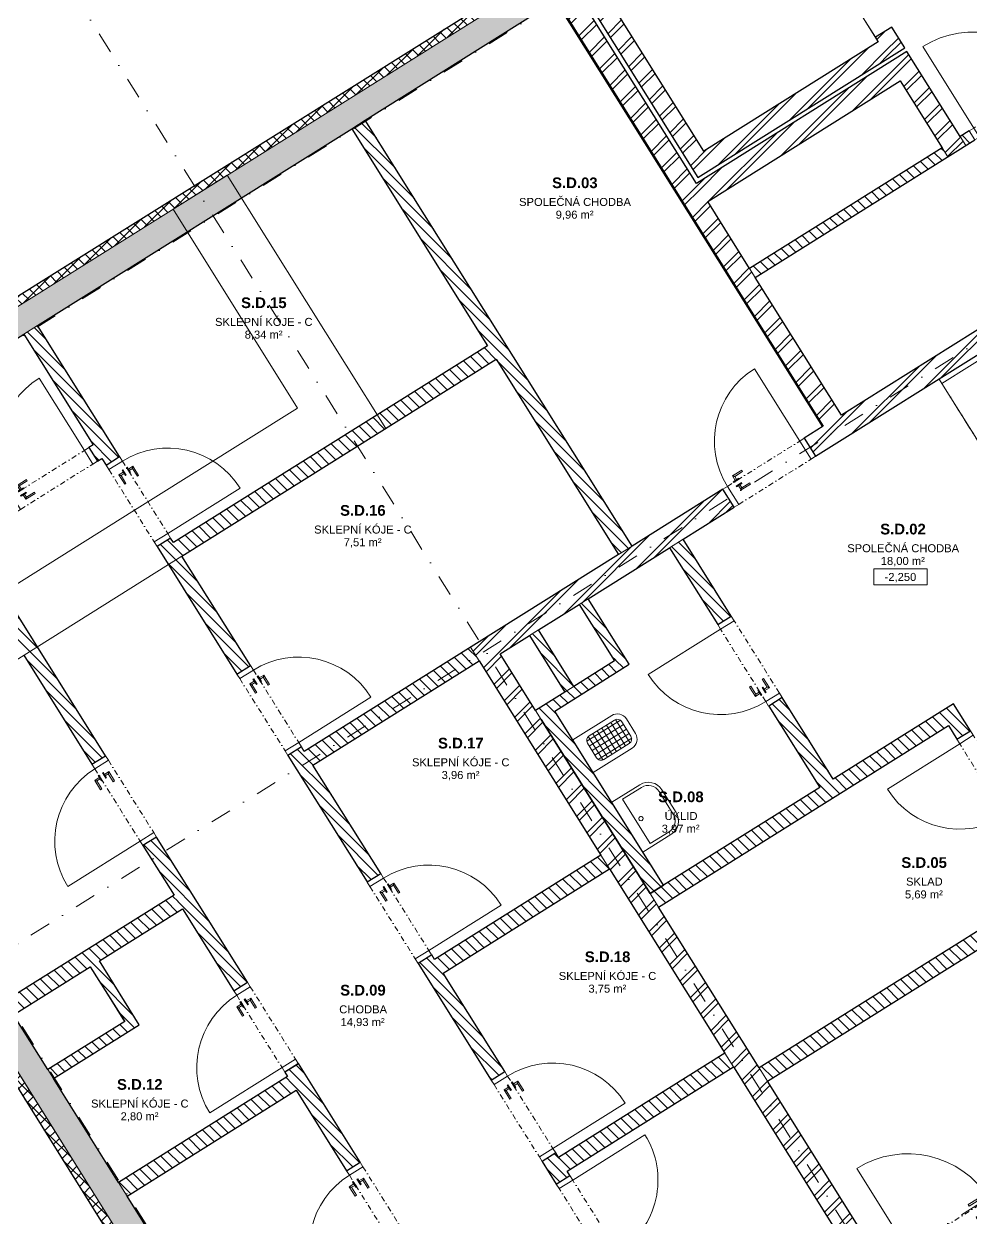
# Model space of a CAD drawing. Header units: millimetres. Extents: x -257414 to 61410, y -2356 to 77022.
# Drawn here: x -247661 to -238782, y 51384 to 62575 of the extents above; entities that cross this region are included whole.
import ezdxf

# ---------------------------------------------------------------- set-up
doc = ezdxf.new("R2010")
doc.units = ezdxf.units.MM
for name, pattern in [('HA_DashDot_10mm-S3mm', [500, 200, -150, 0, -150]), ('HA_DashDot_2_2mm-S0_6mm', [110, 50, -30, 0, -30]), ('HA_DashDot_4mm-S1mm', [200, 100, -50, 0, -50])]:
    doc.linetypes.add(name, pattern=pattern)
for name, color, linetype, lineweight in [('-UNDERLAY_A-AREA-____-IDEN', 9, 'Continuous', 9), ('-UNDERLAY_A-DOOR-____-OTLN', 9, 'Continuous', 9), ('-UNDERLAY_A-DOOR-FRAM-MCUT', 9, 'Continuous', 9), ('-UNDERLAY_A-FLOR-____-OTLN', 9, 'Continuous', 9), ('-UNDERLAY_A-FLOR-HRAL-OTLN', 9, 'Continuous', 9), ('-UNDERLAY_A-GENM-____-OTLN', 9, 'Continuous', 9), ('-UNDERLAY_A-WALL-____-MCUT', 9, 'Continuous', 9), ('-UNDERLAY_A-WALL-____-PATT', 9, 'Continuous', 25), ('-UNDERLAY_G-____-____-DIMS', 9, 'Continuous', 5), ('-UNDERLAY_I-WALL-____-MCUT', 9, 'Continuous', 25), ('-UNDERLAY_P-SANR-FIXT-OTLN', 9, 'Continuous', 9), ('-UNDERLAY_S-BEAM-____-OTLN', 9, 'Continuous', 9), ('-UNDERLAY_S-GRID-____-OTLN', 9, 'Continuous', 5), ('-UNDERLAY_S-STRS-____-OTLN', 9, 'Continuous', 9), ('A-DOOR-____-MCUT', 9, 'HA_DashDot_2_2mm-S0_6mm', 9), ('A-DOOR-____-OTLN', 9, 'Continuous', 9)]:
    doc.layers.add(name, color=color, linetype=linetype, lineweight=lineweight)
doc.styles.add('Arial_2', font='arial.ttf', dxfattribs={"height": 75})
doc.styles.add('Arial_B', font='arialbd.ttf', dxfattribs={"height": 100})
pattern_1 = [(45, (39655.53, 4369.22), (0, 106.06602), [75, -75]), (135, (39655.53, 4425.29), (-106.06602, 7e-15), [75, -75])]
pattern_2 = [(45, (39655.53, 4369.22), (-125.7236, 125.7236), []), (45, (39655.53, 4559.72), (-125.7236, 125.7236), [])]
pattern_3 = [(135, (39655.53, 4369.22), (-53.03301, -53.03301), [])]
pattern_4 = [(45, (39655.53, 4369.22), (-53.03301, 53.03301), []), (135, (39655.53, 4369.22), (-53.03301, -53.03301), [])]

# ---------------------------------------------------------------- blocks, each defined once
blk = doc.blocks.new('Top Rail Type - Top Rail_Internal_-1382702-1PP')
at = {"layer": '-UNDERLAY_A-FLOR-HRAL-OTLN'}
for p, q in [((-29610, 56887), (-28491, 57588)), ((-29584, 56845), (-28465, 57546)), ((-28491, 57588), (-28465, 57546)), ((-29610, 56887), (-29584, 56845))]:
    blk.add_line(p, q, dxfattribs=at)
blk = doc.blocks.new('HA_DR_Single_Swing_Solid - In_900x1970_SKLEP-1383690-1PP')
at = {"layer": '-UNDERLAY_A-DOOR-FRAM-MCUT'}
for p, q in [((-450, 100), (-500, 100)), ((-500, 100), (-500, -100)), ((-450, -100), (-450, 100)), ((500, 100), (450, 100)), ((450, 100), (450, -100)), ((500, -100), (500, 100)), ((-500, -100), (-450, -100)), ((450, -100), (500, -100))]:
    blk.add_line(p, q, dxfattribs=at)
at = {"layer": 'A-DOOR-____-MCUT'}
for p, q in [((-450, 100), (450, 100)), ((-450, -100), (450, -100))]:
    blk.add_line(p, q, dxfattribs=at)
at = {"layer": 'A-DOOR-____-OTLN'}
for p, q in [((-380, -52), (-320, -52)), ((-380, -52), (-380, -60)), ((-320, -60), (-380, -60)), ((-380, -100), (-320, -100)), ((-380, -100), (-380, -108)), ((-320, -108), (-380, -108)), ((-358, -3), (-358, -52)), ((-255, -3), (-358, -3)), ((-358, -108), (-358, -158)), ((-343, -52), (-343, -18)), ((-343, -18), (-255, -18)), ((-343, -143), (-343, -108)), ((-320, -60), (-320, -52)), ((-320, -108), (-320, -100)), ((-255, -3), (-255, -18)), ((-358, -158), (-255, -158)), ((-255, -143), (-343, -143)), ((-255, -143), (-255, -158))]:
    blk.add_line(p, q, dxfattribs=at)
at = {"layer": 'A-DOOR-____-OTLN', "lineweight": 5}
blk.add_line((450, -1000), (450, -100), dxfattribs=at)
blk.add_arc((450, -100), 900, 180, 270, dxfattribs=at)
at = {"layer": 'A-DOOR-____-OTLN'}
for points in [[(-343, -18), (-343, -18), (-343, -17), (-343, -17), (-343, -17), (-344, -16), (-344, -16), (-345, -15), (-345, -15), (-346, -14), (-347, -13), (-347, -13), (-348, -12), (-348, -12), (-349, -11), (-349, -11), (-350, -10), (-350, -10), (-350, -10), (-351, -9), (-351, -9), (-352, -8), (-352, -8), (-353, -7), (-353, -7), (-354, -6), (-354, -6), (-355, -5), (-355, -5), (-356, -4), (-356, -4), (-357, -3), (-357, -3), (-357, -3), (-358, -3), (-358, -3)], [(-358, -158), (-358, -158), (-357, -157), (-357, -157), (-357, -157), (-356, -156), (-356, -156), (-355, -155), (-355, -155), (-354, -154), (-353, -153), (-353, -153), (-352, -152), (-352, -152), (-351, -151), (-351, -151), (-350, -150), (-350, -150), (-350, -150), (-349, -149), (-349, -149), (-348, -148), (-348, -148), (-347, -147), (-347, -147), (-346, -146), (-346, -146), (-345, -145), (-345, -145), (-344, -144), (-344, -144), (-343, -143), (-343, -143), (-343, -143), (-343, -143), (-343, -143)]]:
    blk.add_open_spline(points, degree=3, knots=[0, 0, 0, 0, 0.083333, 0.125, 0.166667, 0.208333, 0.229167, 0.25, 0.291667, 0.333333, 0.354167, 0.375, 0.395833, 0.416667, 0.4375, 0.458333, 0.479167, 0.5, 0.520833, 0.541667, 0.5625, 0.583333, 0.604167, 0.625, 0.645833, 0.666667, 0.6875, 0.708333, 0.75, 0.770833, 0.791667, 0.833333, 0.875, 0.916667, 1, 1, 1, 1], dxfattribs=at)
blk = doc.blocks.new('HA_DR_Single_Swing_Solid - In_800x1970_SKLEP-V14-1PP')
at = {"layer": '-UNDERLAY_A-DOOR-FRAM-MCUT'}
for p, q in [((-400, 75), (-450, 75)), ((-450, 75), (-450, -75)), ((-400, -75), (-400, 75)), ((450, 75), (400, 75)), ((400, 75), (400, -75)), ((450, -75), (450, 75)), ((-450, -75), (-400, -75)), ((400, -75), (450, -75))]:
    blk.add_line(p, q, dxfattribs=at)
at = {"layer": 'A-DOOR-____-MCUT'}
for p, q in [((-400, 75), (400, 75)), ((-400, -75), (400, -75))]:
    blk.add_line(p, q, dxfattribs=at)
at = {"layer": 'A-DOOR-____-OTLN'}
for p, q in [((-308, 22), (-308, -27)), ((-205, 22), (-308, 22)), ((-293, -27), (-293, 7)), ((-293, 7), (-205, 7)), ((-205, 22), (-205, 7)), ((-330, -27), (-270, -27)), ((-330, -27), (-330, -35)), ((-270, -35), (-330, -35)), ((-330, -75), (-270, -75)), ((-330, -75), (-330, -83)), ((-270, -83), (-330, -83)), ((-308, -83), (-308, -133)), ((-293, -118), (-293, -83)), ((-270, -35), (-270, -27)), ((-270, -83), (-270, -75)), ((-308, -133), (-205, -133)), ((-205, -118), (-293, -118)), ((-205, -118), (-205, -133))]:
    blk.add_line(p, q, dxfattribs=at)
at = {"layer": 'A-DOOR-____-OTLN', "lineweight": 5}
blk.add_line((400, -875), (400, -75), dxfattribs=at)
blk.add_arc((400, -75), 800, 180, 270, dxfattribs=at)
at = {"layer": 'A-DOOR-____-OTLN'}
for points in [[(-293, 7), (-293, 7), (-293, 8), (-293, 8), (-293, 8), (-294, 9), (-294, 9), (-295, 10), (-295, 10), (-296, 11), (-297, 12), (-297, 12), (-298, 13), (-298, 13), (-299, 14), (-299, 14), (-300, 15), (-300, 15), (-300, 15), (-301, 16), (-301, 16), (-302, 17), (-302, 17), (-303, 18), (-303, 18), (-304, 19), (-304, 19), (-305, 20), (-305, 20), (-306, 21), (-306, 21), (-307, 22), (-307, 22), (-307, 22), (-308, 22), (-308, 22)], [(-308, -133), (-308, -133), (-307, -132), (-307, -132), (-307, -132), (-306, -131), (-306, -131), (-305, -130), (-305, -130), (-304, -129), (-303, -128), (-303, -128), (-302, -127), (-302, -127), (-301, -126), (-301, -126), (-300, -125), (-300, -125), (-300, -125), (-299, -124), (-299, -124), (-298, -123), (-298, -123), (-297, -122), (-297, -122), (-296, -121), (-296, -121), (-295, -120), (-295, -120), (-294, -119), (-294, -119), (-293, -118), (-293, -118), (-293, -118), (-293, -118), (-293, -118)]]:
    blk.add_open_spline(points, degree=3, knots=[0, 0, 0, 0, 0.083333, 0.125, 0.166667, 0.208333, 0.229167, 0.25, 0.291667, 0.333333, 0.354167, 0.375, 0.395833, 0.416667, 0.4375, 0.458333, 0.479167, 0.5, 0.520833, 0.541667, 0.5625, 0.583333, 0.604167, 0.625, 0.645833, 0.666667, 0.6875, 0.708333, 0.75, 0.770833, 0.791667, 0.833333, 0.875, 0.916667, 1, 1, 1, 1], dxfattribs=at)
blk = doc.blocks.new('HA_DR_Single_Swing_Solid - In_800x1970_SKLEP-V15-1PP')
at = {"layer": '-UNDERLAY_A-DOOR-FRAM-MCUT'}
for p, q in [((-450, -75), (-450, 75)), ((-450, 75), (-400, 75)), ((-400, 75), (-400, -75)), ((400, 75), (450, 75)), ((400, -75), (400, 75)), ((450, 75), (450, -75)), ((-400, -75), (-450, -75)), ((450, -75), (400, -75))]:
    blk.add_line(p, q, dxfattribs=at)
at = {"layer": 'A-DOOR-____-MCUT'}
for p, q in [((-400, 75), (400, 75)), ((-400, -75), (400, -75))]:
    blk.add_line(p, q, dxfattribs=at)
at = {"layer": 'A-DOOR-____-OTLN', "lineweight": 5}
blk.add_line((400, 875), (400, 75), dxfattribs=at)
at = {"layer": 'A-DOOR-____-OTLN'}
for p, q in [((-308, 132), (-308, 83)), ((-205, 132), (-308, 132)), ((-293, 83), (-293, 118)), ((-293, 118), (-205, 118)), ((-205, 132), (-205, 118)), ((-330, 83), (-270, 83)), ((-330, 83), (-330, 75)), ((-270, 75), (-330, 75)), ((-330, 35), (-270, 35)), ((-330, 35), (-330, 27)), ((-270, 27), (-330, 27)), ((-308, 27), (-308, -22)), ((-293, -8), (-293, 27)), ((-270, 75), (-270, 83)), ((-270, 27), (-270, 35)), ((-308, -22), (-205, -22)), ((-205, -8), (-293, -8)), ((-205, -8), (-205, -22))]:
    blk.add_line(p, q, dxfattribs=at)
at = {"layer": 'A-DOOR-____-OTLN', "lineweight": 5}
blk.add_arc((400, 75), 800, 90, 180, dxfattribs=at)
at = {"layer": 'A-DOOR-____-OTLN'}
for points in [[(-293, 118), (-293, 118), (-293, 118), (-293, 118), (-293, 118), (-294, 119), (-294, 119), (-295, 120), (-295, 120), (-296, 121), (-297, 122), (-297, 122), (-298, 123), (-298, 123), (-299, 124), (-299, 124), (-300, 125), (-300, 125), (-300, 125), (-301, 126), (-301, 126), (-302, 127), (-302, 127), (-303, 128), (-303, 128), (-304, 129), (-304, 129), (-305, 130), (-305, 130), (-306, 131), (-306, 131), (-307, 132), (-307, 132), (-307, 132), (-308, 132), (-308, 132)], [(-308, -22), (-308, -22), (-307, -22), (-307, -22), (-307, -22), (-306, -21), (-306, -21), (-305, -20), (-305, -20), (-304, -19), (-303, -18), (-303, -18), (-302, -17), (-302, -17), (-301, -16), (-301, -16), (-300, -15), (-300, -15), (-300, -15), (-299, -14), (-299, -14), (-298, -13), (-298, -13), (-297, -12), (-297, -12), (-296, -11), (-296, -11), (-295, -10), (-295, -10), (-294, -9), (-294, -9), (-293, -8), (-293, -8), (-293, -8), (-293, -8), (-293, -8)]]:
    blk.add_open_spline(points, degree=3, knots=[0, 0, 0, 0, 0.083333, 0.125, 0.166667, 0.208333, 0.229167, 0.25, 0.291667, 0.333333, 0.354167, 0.375, 0.395833, 0.416667, 0.4375, 0.458333, 0.479167, 0.5, 0.520833, 0.541667, 0.5625, 0.583333, 0.604167, 0.625, 0.645833, 0.666667, 0.6875, 0.708333, 0.75, 0.770833, 0.791667, 0.833333, 0.875, 0.916667, 1, 1, 1, 1], dxfattribs=at)
blk = doc.blocks.new('HA_DR_Single_Swing_Solid - In_800x1970_SKLEP-V16-1PP')
at = {"layer": '-UNDERLAY_A-DOOR-FRAM-MCUT'}
for p, q in [((-450, -100), (-450, 100)), ((-450, 100), (-400, 100)), ((-400, 100), (-400, -100)), ((400, 100), (450, 100)), ((400, -100), (400, 100)), ((450, 100), (450, -100)), ((-400, -100), (-450, -100)), ((450, -100), (400, -100))]:
    blk.add_line(p, q, dxfattribs=at)
at = {"layer": 'A-DOOR-____-MCUT'}
for p, q in [((-400, 100), (400, 100)), ((-400, -100), (400, -100))]:
    blk.add_line(p, q, dxfattribs=at)
at = {"layer": 'A-DOOR-____-OTLN', "lineweight": 5}
blk.add_line((400, 900), (400, 100), dxfattribs=at)
at = {"layer": 'A-DOOR-____-OTLN'}
for p, q in [((-308, 157), (-308, 108)), ((-205, 157), (-308, 157)), ((-293, 108), (-293, 143)), ((-293, 143), (-205, 143)), ((-205, 157), (-205, 143)), ((-330, 108), (-270, 108)), ((-330, 108), (-330, 100)), ((-270, 100), (-330, 100)), ((-330, 60), (-270, 60)), ((-330, 60), (-330, 52)), ((-270, 52), (-330, 52)), ((-308, 52), (-308, 3)), ((-308, 3), (-205, 3)), ((-293, 17), (-293, 52)), ((-205, 17), (-293, 17)), ((-270, 100), (-270, 108)), ((-270, 52), (-270, 60)), ((-205, 17), (-205, 3))]:
    blk.add_line(p, q, dxfattribs=at)
at = {"layer": 'A-DOOR-____-OTLN', "lineweight": 5}
blk.add_arc((400, 100), 800, 90, 180, dxfattribs=at)
at = {"layer": 'A-DOOR-____-OTLN'}
for points in [[(-293, 143), (-293, 143), (-293, 143), (-293, 143), (-293, 143), (-294, 144), (-294, 144), (-295, 145), (-295, 145), (-296, 146), (-297, 147), (-297, 147), (-298, 148), (-298, 148), (-299, 149), (-299, 149), (-300, 150), (-300, 150), (-300, 150), (-301, 151), (-301, 151), (-302, 152), (-302, 152), (-303, 153), (-303, 153), (-304, 154), (-304, 154), (-305, 155), (-305, 155), (-306, 156), (-306, 156), (-307, 157), (-307, 157), (-307, 157), (-308, 157), (-308, 157)], [(-308, 3), (-308, 3), (-307, 3), (-307, 3), (-307, 3), (-306, 4), (-306, 4), (-305, 5), (-305, 5), (-304, 6), (-303, 7), (-303, 7), (-302, 8), (-302, 8), (-301, 9), (-301, 9), (-300, 10), (-300, 10), (-300, 10), (-299, 11), (-299, 11), (-298, 12), (-298, 12), (-297, 13), (-297, 13), (-296, 14), (-296, 14), (-295, 15), (-295, 15), (-294, 16), (-294, 16), (-293, 17), (-293, 17), (-293, 17), (-293, 17), (-293, 17)]]:
    blk.add_open_spline(points, degree=3, knots=[0, 0, 0, 0, 0.083333, 0.125, 0.166667, 0.208333, 0.229167, 0.25, 0.291667, 0.333333, 0.354167, 0.375, 0.395833, 0.416667, 0.4375, 0.458333, 0.479167, 0.5, 0.520833, 0.541667, 0.5625, 0.583333, 0.604167, 0.625, 0.645833, 0.666667, 0.6875, 0.708333, 0.75, 0.770833, 0.791667, 0.833333, 0.875, 0.916667, 1, 1, 1, 1], dxfattribs=at)
blk = doc.blocks.new('HA_GM_Shaft_Rectangle _1_ - Default-1408909-1PP')
at = {"layer": '-UNDERLAY_A-GENM-____-OTLN'}
for p, q in [((0, -625), (0, 0)), ((0, 0), (875, 0)), ((875, 0), (875, -625)), ((875, -625), (0, -625))]:
    blk.add_line(p, q, dxfattribs=at)
blk = doc.blocks.new('HA_GM_Shaft_Rectangle _1_ - Default-1408910-1PP')
at = {"layer": '-UNDERLAY_A-GENM-____-OTLN'}
for p, q in [((0, -605), (0, 0)), ((0, 0), (850, 0)), ((850, 0), (850, -605)), ((850, -605), (0, -605))]:
    blk.add_line(p, q, dxfattribs=at)
blk = doc.blocks.new('HA_GM_Shaft_Rectangle _1_ - Default-1428535-1PP')
at = {"layer": '-UNDERLAY_A-GENM-____-OTLN'}
for p, q in [((0, -740), (0, 0)), ((0, 0), (2130, 0)), ((2130, 0), (2130, -740)), ((2130, -740), (0, -740))]:
    blk.add_line(p, q, dxfattribs=at)
blk = doc.blocks.new('HA_GM_Shaft_Rectangle _1_ - Default-1428495-1PP')
at = {"layer": '-UNDERLAY_A-GENM-____-OTLN'}
for p, q in [((0, -1600), (0, 0)), ((0, 0), (1930, 0)), ((1930, 0), (1930, -1600)), ((1930, -1600), (0, -1600))]:
    blk.add_line(p, q, dxfattribs=at)
blk = doc.blocks.new('HA_DR_Single_Swing_Solid - In_900x2100_sklenene-1432655-1PP')
at = {"layer": '-UNDERLAY_A-DOOR-FRAM-MCUT'}
for p, q in [((-450, 50), (-500, 50)), ((-500, 50), (-500, -50)), ((-450, -50), (-450, 50)), ((500, 50), (450, 50)), ((450, 50), (450, -50)), ((500, -50), (500, 50)), ((-500, -50), (-450, -50)), ((450, -50), (500, -50))]:
    blk.add_line(p, q, dxfattribs=at)
at = {"layer": 'A-DOOR-____-MCUT'}
for p, q in [((-450, 50), (450, 50)), ((-450, -50), (450, -50))]:
    blk.add_line(p, q, dxfattribs=at)
at = {"layer": 'A-DOOR-____-OTLN'}
for p, q in [((-358, 47), (-358, -2)), ((-255, 47), (-358, 47)), ((-343, -2), (-343, 32)), ((-343, 32), (-255, 32)), ((-255, 47), (-255, 32)), ((-380, -2), (-320, -2)), ((-380, -2), (-380, -10)), ((-320, -10), (-380, -10)), ((-380, -50), (-320, -50)), ((-380, -50), (-380, -58)), ((-320, -58), (-380, -58)), ((-358, -58), (-358, -108)), ((-358, -108), (-255, -108)), ((-343, -93), (-343, -58)), ((-255, -93), (-343, -93)), ((-320, -10), (-320, -2)), ((-320, -58), (-320, -50)), ((-255, -93), (-255, -108))]:
    blk.add_line(p, q, dxfattribs=at)
at = {"layer": 'A-DOOR-____-OTLN', "lineweight": 5}
blk.add_line((450, -950), (450, -50), dxfattribs=at)
blk.add_arc((450, -50), 900, 180, 270, dxfattribs=at)
at = {"layer": 'A-DOOR-____-OTLN'}
for points in [[(-343, 32), (-343, 32), (-343, 33), (-343, 33), (-343, 33), (-344, 34), (-344, 34), (-345, 35), (-345, 35), (-346, 36), (-347, 37), (-347, 37), (-348, 38), (-348, 38), (-349, 39), (-349, 39), (-350, 40), (-350, 40), (-350, 40), (-351, 41), (-351, 41), (-352, 42), (-352, 42), (-353, 43), (-353, 43), (-354, 44), (-354, 44), (-355, 45), (-355, 45), (-356, 46), (-356, 46), (-357, 47), (-357, 47), (-357, 47), (-358, 47), (-358, 47)], [(-358, -108), (-358, -108), (-357, -107), (-357, -107), (-357, -107), (-356, -106), (-356, -106), (-355, -105), (-355, -105), (-354, -104), (-353, -103), (-353, -103), (-352, -102), (-352, -102), (-351, -101), (-351, -101), (-350, -100), (-350, -100), (-350, -100), (-349, -99), (-349, -99), (-348, -98), (-348, -98), (-347, -97), (-347, -97), (-346, -96), (-346, -96), (-345, -95), (-345, -95), (-344, -94), (-344, -94), (-343, -93), (-343, -93), (-343, -93), (-343, -93), (-343, -93)]]:
    blk.add_open_spline(points, degree=3, knots=[0, 0, 0, 0, 0.083333, 0.125, 0.166667, 0.208333, 0.229167, 0.25, 0.291667, 0.333333, 0.354167, 0.375, 0.395833, 0.416667, 0.4375, 0.458333, 0.479167, 0.5, 0.520833, 0.541667, 0.5625, 0.583333, 0.604167, 0.625, 0.645833, 0.666667, 0.6875, 0.708333, 0.75, 0.770833, 0.791667, 0.833333, 0.875, 0.916667, 1, 1, 1, 1], dxfattribs=at)
blk = doc.blocks.new('ABMV_vylevka_WallHung - Default-1436201-1PP')
at = {"layer": '-UNDERLAY_P-SANR-FIXT-OTLN'}
for p, q in [((45, 605), (205, 605)), ((-55, 75), (-55, 505)), ((-5, 515), (255, 515)), ((-5, 505), (-5, 225)), ((-5, 465), (255, 465)), ((25, 179), (25, 551)), ((205, 555), (45, 555)), ((75, 175), (75, 555)), ((125, 555), (125, 175)), ((175, 555), (175, 175)), ((225, 551), (225, 179)), ((255, 225), (255, 505)), ((305, 505), (305, 75)), ((-5, 415), (255, 415)), ((-5, 365), (255, 365)), ((255, 315), (-5, 315)), ((255, 265), (-5, 265)), ((255, 215), (-5, 215)), ((45, 175), (205, 175))]:
    blk.add_line(p, q, dxfattribs=at)
for centre, radius, start, end in [((45, 505), 100, 90, 180), ((205, 505), 100, 360, 90), ((45, 505), 50, 90, 180), ((205, 505), 50, 360, 90), ((45, 225), 50, 180, 270), ((205, 225), 50, 270, 360)]:
    blk.add_arc(centre, radius, start, end, dxfattribs=at)
blk = doc.blocks.new('ABMV_WashBasin_Generic - 550x460-1437303-1PP')
at = {"layer": '-UNDERLAY_P-SANR-FIXT-OTLN'}
for p, q in [((250, 535), (0, 535)), ((0, 505), (250, 505)), ((-150, 385), (-150, 75)), ((-120, 175), (-120, 385)), ((370, 385), (370, 175)), ((400, 75), (400, 385)), ((370, 175), (-120, 175))]:
    blk.add_line(p, q, dxfattribs=at)
for centre, radius, start, end in [((0, 385), 150, 90, 180), ((0, 385), 120, 90, 180), ((250, 385), 150, 360, 90), ((250, 385), 120, 360, 90), ((125, 225), 20, 90, 270), ((125, 225), 20, 270, 90)]:
    blk.add_arc(centre, radius, start, end, dxfattribs=at)
blk = doc.blocks.new('Spot Elevations - Generic-448778-1PP')
at = {"layer": '-UNDERLAY_G-____-____-DIMS', "lineweight": 9}
for p, q in [((-5, 0), (-5, 3)), ((-5, 3), (5, 3)), ((5, 3), (5, 0)), ((5, 0), (-5, 0))]:
    blk.add_line(p, q, dxfattribs=at)
blk = doc.blocks.new('A$C4e1402a9')
at = {"layer": '-UNDERLAY_A-WALL-____-PATT', "lineweight": 5}
h = blk.add_hatch(dxfattribs=at)
h.set_pattern_fill('FP_1', color=256, style=0, pattern_type=2)
h.set_pattern_definition(pattern_2)
h.paths.add_polyline_path([(9571, 64264), (9724, 64360), (9602, 64554), (9449, 64459), (9476, 64417)])
h.paths.add_polyline_path([(8812, 65476), (8965, 65571), (8779, 65868), (8627, 65773)])
h = blk.add_hatch(dxfattribs=at)
h.set_pattern_fill('FP_15', color=256, style=0, pattern_type=2)
h.set_pattern_definition(pattern_4)
h.paths.add_polyline_path([(-1817, 59915), (6319, 65011), (6276, 65079), (-1859, 59983)])
h = blk.add_hatch(dxfattribs=at)
h.set_pattern_fill('FP_2', color=256, style=0, pattern_type=2)
h.set_pattern_definition(pattern_1)
h.paths.add_polyline_path([(-1472, 59836), (6629, 64911), (6497, 65123), (-1605, 60048)])
h = blk.add_hatch(dxfattribs=at)
h.set_pattern_fill('FP_1', color=256, style=0, pattern_type=2)
h.set_pattern_definition(pattern_2)
h.paths.add_polyline_path([(8960, 60813), (9130, 60919), (6629, 64911), (6460, 64805), (8271, 61913)])
h = blk.add_hatch(dxfattribs=at)
h.set_pattern_fill('FP_1', color=256, style=0, pattern_type=2)
h.set_pattern_definition(pattern_2)
h.paths.add_polyline_path([(7688, 63297), (7840, 63392), (6991, 64748), (6838, 64652), (7130, 64187)])
h = blk.add_hatch(dxfattribs=at)
h.set_pattern_fill('FP_3', color=256, style=0, pattern_type=2)
h.set_pattern_definition(pattern_3)
h.paths.add_polyline_path([(10297, 63444), (10382, 63497), (10329, 63582), (10244, 63529), (10264, 63497)])
h.paths.add_polyline_path([(11230, 64028), (11823, 64400), (11770, 64485), (11176, 64113), (11193, 64086)])
h = blk.add_hatch(dxfattribs=at)
h.set_pattern_fill('FP_1', color=256, style=0, pattern_type=2)
h.set_pattern_definition(pattern_2)
h.paths.add_polyline_path([(7783, 63144), (9571, 64264), (9476, 64417), (7688, 63297)])
h = blk.add_hatch(dxfattribs=at)
h.set_pattern_fill('FP_1', color=256, style=0, pattern_type=2)
h.set_pattern_definition(pattern_2)
h.paths.add_polyline_path([(7877, 62919), (9851, 64156), (9745, 64326), (7771, 63089)])
h = blk.add_hatch(dxfattribs=at)
h.set_pattern_fill('FP_1', color=256, style=0, pattern_type=2)
h.set_pattern_definition(pattern_2)
h.paths.add_polyline_path([(10128, 63338), (10297, 63444), (9851, 64156), (9682, 64050), (10075, 63423)])
h = blk.add_hatch(dxfattribs=at)
h.set_pattern_fill('FP_3', color=256, style=0, pattern_type=2)
h.set_pattern_definition(pattern_3)
h.paths.add_polyline_path([(7041, 59611), (7168, 59690), (4667, 63682), (4540, 63602), (7023, 59638)])
h = blk.add_hatch(dxfattribs=at)
h.set_pattern_fill('FP_3', color=256, style=0, pattern_type=2)
h.set_pattern_definition(pattern_3)
h.paths.add_polyline_path([(8323, 62207), (10128, 63338), (10075, 63423), (8270, 62292)])
h = blk.add_hatch(dxfattribs=at)
h.set_pattern_fill('FP_1', color=256, style=0, pattern_type=2)
h.set_pattern_definition(pattern_2)
h.paths.add_polyline_path([(5761, 58573), (8126, 60054), (8019, 60224), (5655, 58743), (5735, 58616)])
h.paths.add_polyline_path([(8888, 60532), (11333, 62064), (11227, 62233), (8782, 60702)])
h.paths.add_polyline_path([(12181, 62594), (12711, 62926), (12604, 63096), (12075, 62764), (12112, 62704)])
h = blk.add_hatch(dxfattribs=at)
h.set_pattern_fill('FP_3', color=256, style=0, pattern_type=2)
h.set_pattern_definition(pattern_3)
h.paths.add_polyline_path([(7663, 51788), (7791, 51867), (7063, 53029), (6936, 52949), (7020, 52815)])
h.paths.add_polyline_path([(6458, 53712), (6585, 53792), (6452, 54004), (6325, 53924)])
h.paths.add_polyline_path([(5847, 54687), (5975, 54766), (5290, 55860), (5163, 55780), (5783, 54790)])
h.paths.add_polyline_path([(4685, 56543), (4812, 56622), (4069, 57809), (3942, 57729), (4682, 56547)])
h.paths.add_polyline_path([(3464, 58492), (3591, 58571), (2843, 59766), (2716, 59687), (3458, 58501)])
h.paths.add_polyline_path([(2238, 60449), (2365, 60529), (1595, 61758), (1468, 61678), (2212, 60491)])
h = blk.add_hatch(dxfattribs=at)
h.set_pattern_fill('FP_3', color=256, style=0, pattern_type=2)
h.set_pattern_definition(pattern_3)
h.paths.add_polyline_path([(2949, 59597), (5894, 61441), (5814, 61568), (2869, 59724), (2923, 59638)])
h = blk.add_hatch(dxfattribs=at)
h.set_pattern_fill('FP_3', color=256, style=0, pattern_type=2)
h.set_pattern_definition(pattern_3)
h.paths.add_polyline_path([(969, 59743), (1393, 60009), (1313, 60136), (890, 59870)])
h.paths.add_polyline_path([(2156, 60486), (2198, 60513), (2118, 60640), (2076, 60613), (2153, 60491)])
h = blk.add_hatch(dxfattribs=at)
h.set_pattern_fill('FP_2', color=256, style=0, pattern_type=2)
h.set_pattern_definition(pattern_1)
h.paths.add_polyline_path([(13320, 35750), (13531, 35882), (-1605, 60048), (-1817, 59915), (11178, 39168)])
h = blk.add_hatch(dxfattribs=at)
h.set_pattern_fill('FP_15', color=256, style=0, pattern_type=2)
h.set_pattern_definition(pattern_4)
h.paths.add_polyline_path([(26013, 15334), (26081, 15376), (-1859, 59983), (-1927, 59941), (25330, 16424)])
h = blk.add_hatch(dxfattribs=at)
h.set_pattern_fill('FP_3', color=256, style=0, pattern_type=2)
h.set_pattern_definition(pattern_3)
h.paths.add_polyline_path([(6307, 50938), (6435, 51018), (5707, 52180), (5580, 52100), (5844, 51678)])
h.paths.add_polyline_path([(5102, 52863), (5229, 52942), (5096, 53154), (4969, 53075), (5075, 52905)])
h.paths.add_polyline_path([(4492, 53837), (4619, 53917), (4040, 54841), (3913, 54761), (4420, 53952)])
h.paths.add_polyline_path([(3435, 55524), (3562, 55604), (2710, 56964), (2583, 56884), (3351, 55658)])
h.paths.add_polyline_path([(2105, 57647), (2233, 57726), (890, 59870), (763, 59791), (2105, 57648)])
h = blk.add_hatch(dxfattribs=at)
h.set_pattern_fill('FP_3', color=256, style=0, pattern_type=2)
h.set_pattern_definition(pattern_3)
h.paths.add_polyline_path([(8927, 57429), (9054, 57508), (8576, 58272), (8449, 58192), (8611, 57932)])
h.paths.add_polyline_path([(7971, 58955), (8098, 59034), (7647, 59755), (7520, 59675), (7543, 59638)])
h = blk.add_hatch(dxfattribs=at)
h.set_pattern_fill('FP_3', color=256, style=0, pattern_type=2)
h.set_pattern_definition(pattern_3)
h.paths.add_polyline_path([(7004, 58614), (7089, 58668), (6757, 59197), (6672, 59144), (6884, 58806)])
h = blk.add_hatch(dxfattribs=at)
h.set_pattern_fill('FP_3', color=256, style=0, pattern_type=2)
h.set_pattern_definition(pattern_3)
h.paths.add_polyline_path([(6538, 58323), (6623, 58376), (6291, 58905), (6206, 58852)])
h = blk.add_hatch(dxfattribs=at)
h.set_pattern_fill('FP_3', color=256, style=0, pattern_type=2)
h.set_pattern_definition(pattern_3)
h.paths.add_polyline_path([(4175, 57639), (5735, 58616), (5655, 58743), (4096, 57766)])
h = blk.add_hatch(dxfattribs=at)
h.set_pattern_fill('FP_1', color=256, style=0, pattern_type=2)
h.set_pattern_definition(pattern_2)
h.paths.add_polyline_path([(9350, 52844), (9519, 52950), (5931, 58680), (5761, 58573), (9085, 53267)])
h = blk.add_hatch(dxfattribs=at)
h.set_pattern_fill('FP_3', color=256, style=0, pattern_type=2)
h.set_pattern_definition(pattern_3)
h.paths.add_polyline_path([(6316, 58065), (7142, 58583), (7089, 58668), (6262, 58150)])
h = blk.add_hatch(dxfattribs=at)
h.set_pattern_fill('FP_3', color=256, style=0, pattern_type=2)
h.set_pattern_definition(pattern_3)
h.paths.add_polyline_path([(12235, 54652), (12363, 54731), (10818, 57197), (10691, 57118), (11961, 55089)])
h.paths.add_polyline_path([(10213, 57881), (10340, 57960), (10181, 58214), (10054, 58135), (10133, 58008)])
h = blk.add_hatch(dxfattribs=at)
h.set_pattern_fill('FP_3', color=256, style=0, pattern_type=2)
h.set_pattern_definition(pattern_3)
h.paths.add_polyline_path([(7337, 56435), (7464, 56514), (6443, 58145), (6316, 58065), (6884, 57158)])
h = blk.add_hatch(dxfattribs=at)
h.set_pattern_fill('FP_3', color=256, style=0, pattern_type=2)
h.set_pattern_definition(pattern_3)
h.paths.add_polyline_path([(7417, 56306), (10133, 58008), (10054, 58135), (7338, 56434)])
h = blk.add_hatch(dxfattribs=at)
h.set_pattern_fill('FP_3', color=256, style=0, pattern_type=2)
h.set_pattern_definition(pattern_3)
h.paths.add_polyline_path([(5396, 55690), (6955, 56667), (6876, 56794), (5316, 55817)])
h = blk.add_hatch(dxfattribs=at)
h.set_pattern_fill('FP_3', color=256, style=0, pattern_type=2)
h.set_pattern_definition(pattern_3)
h.paths.add_polyline_path([(1370, 55298), (2955, 56291), (2875, 56418), (1290, 55425)])
h = blk.add_hatch(dxfattribs=at)
h.set_pattern_fill('FP_3', color=256, style=0, pattern_type=2)
h.set_pattern_definition(pattern_3)
h.paths.add_polyline_path([(8439, 54675), (11155, 56376), (11076, 56503), (8360, 54802)])
h = blk.add_hatch(dxfattribs=at)
h.set_pattern_fill('FP_3', color=256, style=0, pattern_type=2)
h.set_pattern_definition(pattern_3)
h.paths.add_polyline_path([(2412, 55237), (2496, 55290), (2175, 55803), (2090, 55749)])
h = blk.add_hatch(dxfattribs=at)
h.set_pattern_fill('FP_3', color=256, style=0, pattern_type=2)
h.set_pattern_definition(pattern_3)
h.paths.add_polyline_path([(1744, 54701), (2549, 55205), (2496, 55290), (1691, 54786)])
h = blk.add_hatch(dxfattribs=at)
h.set_pattern_fill('FP_3', color=256, style=0, pattern_type=2)
h.set_pattern_definition(pattern_3)
h.paths.add_polyline_path([(6559, 53834), (8118, 54811), (8038, 54938), (6479, 53961), (6485, 53952)])
h = blk.add_hatch(dxfattribs=at)
h.set_pattern_fill('FP_3', color=256, style=0, pattern_type=2)
h.set_pattern_definition(pattern_3)
h.paths.add_polyline_path([(2434, 53599), (4019, 54592), (3939, 54719), (2355, 53726)])
at = {"layer": '-UNDERLAY_A-FLOR-____-OTLN'}
for p, q in [((8812, 65476), (9449, 64459)), ((6451, 64799), (8952, 60808))]:
    blk.add_line(p, q, dxfattribs=at)
at = {"layer": '-UNDERLAY_A-WALL-____-MCUT', "lineweight": 25}
for p, q in [((21785, 74793), (-1927, 59941)), ((-1927, 59941), (26055, 15266))]:
    blk.add_line(p, q, dxfattribs=at)
at = {"layer": '-UNDERLAY_A-WALL-____-MCUT'}
for p, q in [((21760, 74683), (-1817, 59915)), ((4667, 63682), (4540, 63602)), ((10244, 63529), (10297, 63444)), ((10128, 63338), (10075, 63423)), ((8270, 62292), (8323, 62207)), ((1595, 61758), (1468, 61678)), ((-1817, 59915), (26081, 15376)), ((-1817, 59915), (13320, 35750)), ((7041, 59611), (7168, 59690)), ((7647, 59755), (7520, 59675)), ((6757, 59197), (6672, 59144)), ((6291, 58905), (6206, 58852)), ((5655, 58743), (5735, 58616)), ((6262, 58150), (6316, 58065)), ((6955, 56667), (6876, 56794)), ((7338, 56434), (7417, 56306)), ((8118, 54811), (8038, 54938)), ((1691, 54786), (1744, 54701)), ((8360, 54802), (8439, 54675)), ((2355, 53726), (2434, 53599))]:
    blk.add_line(p, q, dxfattribs=at)
at = {"layer": '-UNDERLAY_I-WALL-____-MCUT'}
for p, q in [((4667, 63682), (6460, 64805)), ((6460, 64805), (8960, 60813)), ((7771, 63089), (6688, 64818)), ((6743, 64805), (7783, 63144)), ((7840, 63392), (6991, 64748)), ((9602, 64554), (9449, 64459)), ((9724, 64360), (9602, 64554)), ((7783, 63144), (9724, 64360)), ((9476, 64417), (7840, 63392)), ((9449, 64459), (9476, 64417)), ((9745, 64326), (7771, 63089)), ((10244, 63529), (9745, 64326)), ((7877, 62919), (9682, 64050)), ((9682, 64050), (10075, 63423)), ((7168, 59690), (4667, 63682)), ((1595, 61758), (4540, 63602)), ((4540, 63602), (5814, 61568)), ((10329, 63582), (10244, 63529)), ((8323, 62207), (10382, 63497)), ((10075, 63423), (8270, 62292)), ((8270, 62292), (7877, 62919)), ((11227, 62233), (9130, 60919)), ((9130, 60919), (8323, 62207)), ((8888, 60532), (11333, 62064)), ((-1472, 59836), (1468, 61678)), ((1468, 61678), (2118, 60640)), ((2365, 60529), (1595, 61758)), ((5814, 61568), (2869, 59724)), ((2949, 59597), (5894, 61441)), ((5894, 61441), (7041, 59611)), ((8960, 60813), (8782, 60702)), ((8782, 60702), (8888, 60532)), ((2118, 60640), (2076, 60613)), ((2076, 60613), (2156, 60486)), ((2156, 60486), (2198, 60513)), ((2198, 60513), (2238, 60449)), ((2238, 60449), (2365, 60529)), ((8019, 60224), (7168, 59690)), ((8126, 60054), (8019, 60224)), ((7647, 59755), (8126, 60054)), ((2843, 59766), (2716, 59687)), ((2869, 59724), (2843, 59766)), ((2233, 57726), (969, 59743)), ((2716, 59687), (3464, 58492)), ((6757, 59197), (7520, 59675)), ((7520, 59675), (7971, 58955)), ((8098, 59034), (7647, 59755)), ((3591, 58571), (2949, 59597)), ((7041, 59611), (4096, 57766)), ((6291, 58905), (6672, 59144)), ((6672, 59144), (7004, 58614)), ((7142, 58583), (6757, 59197)), ((7971, 58955), (8098, 59034)), ((6623, 58376), (6291, 58905)), ((5931, 58680), (6206, 58852)), ((6206, 58852), (6538, 58323)), ((1466, 58668), (2105, 57647)), ((6262, 58150), (5931, 58680)), ((3464, 58492), (3591, 58571)), ((4175, 57639), (5735, 58616)), ((5735, 58616), (6876, 56794)), ((6443, 58145), (7142, 58583)), ((7004, 58614), (6623, 58376)), ((6538, 58323), (6262, 58150)), ((8576, 58272), (8449, 58192)), ((9054, 57508), (8576, 58272)), ((10181, 58214), (9054, 57508)), ((10340, 57960), (10181, 58214)), ((7464, 56514), (6443, 58145)), ((8449, 58192), (8927, 57429)), ((7338, 56434), (6316, 58065)), ((6316, 58065), (7337, 56435)), ((7417, 56306), (10133, 58008)), ((10133, 58008), (10213, 57881)), ((10213, 57881), (10340, 57960)), ((4069, 57809), (3942, 57729)), ((4096, 57766), (4069, 57809)), ((2105, 57647), (2233, 57726)), ((3942, 57729), (4685, 56543)), ((4812, 56622), (4175, 57639)), ((8927, 57429), (7338, 56434)), ((2710, 56964), (2583, 56884)), ((3562, 55604), (2710, 56964)), ((2583, 56884), (2875, 56418)), ((6876, 56794), (5316, 55817)), ((5396, 55690), (6955, 56667)), ((6955, 56667), (8038, 54938)), ((4685, 56543), (4812, 56622)), ((2875, 56418), (1290, 55425)), ((7337, 56435), (7464, 56514)), ((11076, 56503), (8360, 54802)), ((8360, 54802), (7417, 56306)), ((8439, 54675), (11155, 56376)), ((2175, 55803), (2955, 56291)), ((2955, 56291), (3435, 55524)), ((5290, 55860), (5163, 55780)), ((5316, 55817), (5290, 55860)), ((1370, 55298), (2090, 55749)), ((2090, 55749), (2412, 55237)), ((2549, 55205), (2175, 55803)), ((5163, 55780), (5847, 54687)), ((5975, 54766), (5396, 55690)), ((3435, 55524), (3562, 55604)), ((1691, 54786), (1370, 55298)), ((2412, 55237), (1691, 54786)), ((1744, 54701), (2549, 55205)), ((4040, 54841), (3913, 54761)), ((4619, 53917), (4040, 54841)), ((8038, 54938), (6479, 53961)), ((3913, 54761), (3939, 54719)), ((5847, 54687), (5975, 54766)), ((6559, 53834), (8118, 54811)), ((8118, 54811), (9350, 52844)), ((2355, 53726), (1744, 54701)), ((3939, 54719), (2355, 53726)), ((9519, 52950), (8439, 54675)), ((2434, 53599), (4019, 54592)), ((4019, 54592), (4492, 53837)), ((6452, 54004), (6325, 53924)), ((6479, 53961), (6452, 54004)), ((4492, 53837), (4619, 53917)), ((6325, 53924), (6458, 53712)), ((6585, 53792), (6559, 53834)), ((6458, 53712), (6585, 53792)), ((3411, 52040), (2434, 53599))]:
    blk.add_line(p, q, dxfattribs=at)
at = {"layer": '-UNDERLAY_S-BEAM-____-OTLN'}
for p, q in [((3374, 63167), (2865, 62848)), ((4860, 60794), (3374, 63167)), ((4033, 60984), (2865, 62848)), ((2630, 60105), (4033, 60984)), ((4352, 60475), (4860, 60794)), ((2949, 59597), (4352, 60475)), ((2503, 60026), (2630, 60105)), ((-649, 58051), (2503, 60026)), ((2822, 59517), (2949, 59597)), ((-331, 57543), (2822, 59517))]:
    blk.add_line(p, q, dxfattribs=at)
at = {"layer": '-UNDERLAY_S-GRID-____-OTLN', "linetype": 'HA_DashDot_10mm-S3mm', "lineweight": 9}
for p, q in [((-4343, 58027), (24329, 75986)), ((-2281, 53654), (26877, 71918)), ((1355, 47849), (30513, 66112)), ((11305, 49912), (1513, 65544)), ((6601, 46966), (-3190, 62598))]:
    blk.add_line(p, q, dxfattribs=at)
at = {"layer": '-UNDERLAY_S-STRS-____-OTLN'}
blk.add_line((10072, 61214), (10828, 60007), dxfattribs=at)
at = {"layer": '-UNDERLAY_S-STRS-____-OTLN', "linetype": 'HA_DashDot_4mm-S1mm'}
blk.add_line((10072, 61214), (10828, 60007), dxfattribs=at)
at = {"layer": '-UNDERLAY_A-DOOR-____-OTLN'}
for name, p, rotation in [('HA_DR_Single_Swing_Solid - In_900x2100_sklenene-1432655-1PP', (10779, 63805), 212.0612494774556), ('HA_DR_Single_Swing_Solid - In_800x1970_SKLEP-V16-1PP', (8454, 60378), 32.06124947745554), ('HA_DR_Single_Swing_Solid - In_800x1970_SKLEP-V15-1PP', (1735, 60311), 32.0612494774555), ('HA_DR_Single_Swing_Solid - In_800x1970_SKLEP-V15-1PP', (2540, 60108), 302.0623857557159), ('HA_DR_Single_Swing_Solid - In_800x1970_SKLEP-V15-1PP', (3767, 58150), 302.0623857557159), ('HA_DR_Single_Swing_Solid - In_800x1970_SKLEP-V15-1PP', (8273, 58613), 122.0612494774555), ('HA_DR_Single_Swing_Solid - In_800x1970_SKLEP-V15-1PP', (10515, 57539), 122.0612494774555), ('HA_DR_Single_Swing_Solid - In_800x1970_SKLEP-V14-1PP', (2408, 57305), 302.0623857557159), ('HA_DR_Single_Swing_Solid - In_800x1970_SKLEP-V15-1PP', (4987, 56201), 302.0623857557159), ('HA_DR_Single_Swing_Solid - In_800x1970_SKLEP-V14-1PP', (3738, 55182), 302.0623857557159), ('HA_DR_Single_Swing_Solid - In_800x1970_SKLEP-V15-1PP', (6150, 54345), 302.0623857557159), ('HA_DR_Single_Swing_Solid - In_900x1970_SKLEP-1383690-1PP', (10187, 53250), 212.0623857557161), ('HA_DR_Single_Swing_Solid - In_800x1970_SKLEP-V14-1PP', (6760, 53371), 122.0623857557159), ('HA_DR_Single_Swing_Solid - In_800x1970_SKLEP-V14-1PP', (4794, 53496), 302.0623857557159)]:
    blk.add_blockref(name, p, dxfattribs=dict(at, rotation=rotation))
at = {"layer": '-UNDERLAY_A-FLOR-HRAL-OTLN'}
blk.add_blockref('Top Rail Type - Top Rail_Internal_-1382702-1PP', (39656, 4369), dxfattribs=at)
at = {"layer": '-UNDERLAY_A-GENM-____-OTLN', "lineweight": 5, "rotation": 32.06124947745553}
for name, p in [('HA_GM_Shaft_Rectangle _1_ - Default-1428495-1PP', (6991, 64748)), ('HA_GM_Shaft_Rectangle _1_ - Default-1428535-1PP', (7877, 62919)), ('HA_GM_Shaft_Rectangle _1_ - Default-1408909-1PP', (5931, 58680)), ('HA_GM_Shaft_Rectangle _1_ - Default-1408910-1PP', (1370, 55298))]:
    blk.add_blockref(name, p, dxfattribs=at)
at = {"layer": '-UNDERLAY_G-____-____-DIMS', "lineweight": 9, "xscale": 49.99999999999998, "yscale": 49.99999999999998, "zscale": 49.99999999999998}
blk.add_blockref('Spot Elevations - Generic-448778-1PP', (9683, 59328), dxfattribs=at)
at = {"layer": '-UNDERLAY_P-SANR-FIXT-OTLN', "rotation": 302.0540172209292}
for name, p in [('ABMV_vylevka_WallHung - Default-1436201-1PP', (6578, 57788)), ('ABMV_WashBasin_Generic - 550x460-1437303-1PP', (6994, 57123))]:
    blk.add_blockref(name, p, dxfattribs=at)
at = {"layer": '-UNDERLAY_A-AREA-____-IDEN', "lineweight": 5, "attachment_point": 1}
for s, insert, char_height, width, style in [('S.D.03', (6418, 63145), 100, 529.11, 'Arial_B'), ('SPOLE', (6109, 62953), 75, 424.89, 'Arial_2'), ('ČNÁ CHODBA', (6459, 62953), 75, 849.79, 'Arial_2'), ('9,96 m²', (6452, 62834), 75, 440.93, 'Arial_2'), ('S.D.15', (3503, 62021), 100, 529.11, 'Arial_B'), ('SKLEPNÍ KÓJE - C', (3259, 61829), 75, 1114.35, 'Arial_2'), ('8,34 m²', (3537, 61710), 75, 440.93, 'Arial_2'), ('S.D.16', (4431, 60075), 100, 529.11, 'Arial_B'), ('SKLEPNÍ KÓJE - C', (4188, 59883), 75, 1114.35, 'Arial_2'), ('S.D.02', (9494, 59900), 100, 529.11, 'Arial_B'), ('7,51 m²', (4465, 59764), 75, 440.93, 'Arial_2'), ('SPOLE', (9185, 59708), 75, 424.89, 'Arial_2'), ('ČNÁ CHODBA', (9535, 59708), 75, 849.79, 'Arial_2'), ('S.D.17', (5349, 57894), 100, 529.11, 'Arial_B'), ('SKLEPNÍ KÓJE - C', (5105, 57702), 75, 1114.35, 'Arial_2'), ('3,96 m²', (5383, 57583), 75, 440.93, 'Arial_2'), ('S.D.08', (7412, 57391), 100, 529.11, 'Arial_B'), ('ÚKLID', (7473, 57199), 75, 376.79, 'Arial_2'), ('3,97 m²', (7446, 57080), 75, 440.93, 'Arial_2'), ('S.D.05', (9692, 56775), 100, 529.11, 'Arial_B'), ('SKLAD', (9736, 56584), 75, 416.88, 'Arial_2'), ('5,69 m²', (9726, 56464), 75, 440.93, 'Arial_2'), ('S.D.18', (6725, 55892), 100, 529.11, 'Arial_B'), ('SKLEPNÍ KÓJE - C', (6481, 55700), 75, 1114.35, 'Arial_2'), ('S.D.09', (4432, 55579), 100, 529.11, 'Arial_B'), ('3,75 m²', (6759, 55581), 75, 440.93, 'Arial_2'), ('CHODBA', (4423, 55387), 75, 545.15, 'Arial_2'), ('14,93 m²', (4436, 55268), 75, 513.08, 'Arial_2'), ('S.D.12', (2340, 54696), 100, 529.11, 'Arial_B'), ('SKLEPNÍ KÓJE - C', (2097, 54504), 75, 1114.35, 'Arial_2'), ('2,80 m²', (2374, 54385), 75, 440.93, 'Arial_2')]:
    blk.add_mtext(s, dxfattribs=dict(at, insert=insert, char_height=char_height, width=width, style=style))
at = {"layer": '-UNDERLAY_G-____-____-DIMS', "lineweight": 9, "insert": (9535, 59439), "char_height": 75, "width": 355.35, "attachment_point": 1, "line_spacing_factor": 0.941778, "style": 'Arial_2', "bg_fill": 3, "box_fill_scale": 1.25, "bg_fill_color": 256, "bg_fill_true_color": 13158600, "bg_fill_transparency": 0}
blk.add_mtext('-2,250', dxfattribs=at)
at = {"layer": '-UNDERLAY_A-AREA-____-IDEN', "lineweight": 5, "insert": (9499, 59589), "char_height": 75, "width": 513.08, "attachment_point": 1, "style": 'Arial_2'}
blk.add_mtext('18,00 m²', dxfattribs=at)

msp = doc.modelspace()

# ---------------------------------------------------------------- block references
at = {"color": 252}
msp.add_blockref('A$C4e1402a9', (-249128, -2009), dxfattribs=at)

doc.saveas('drawing.dxf')
